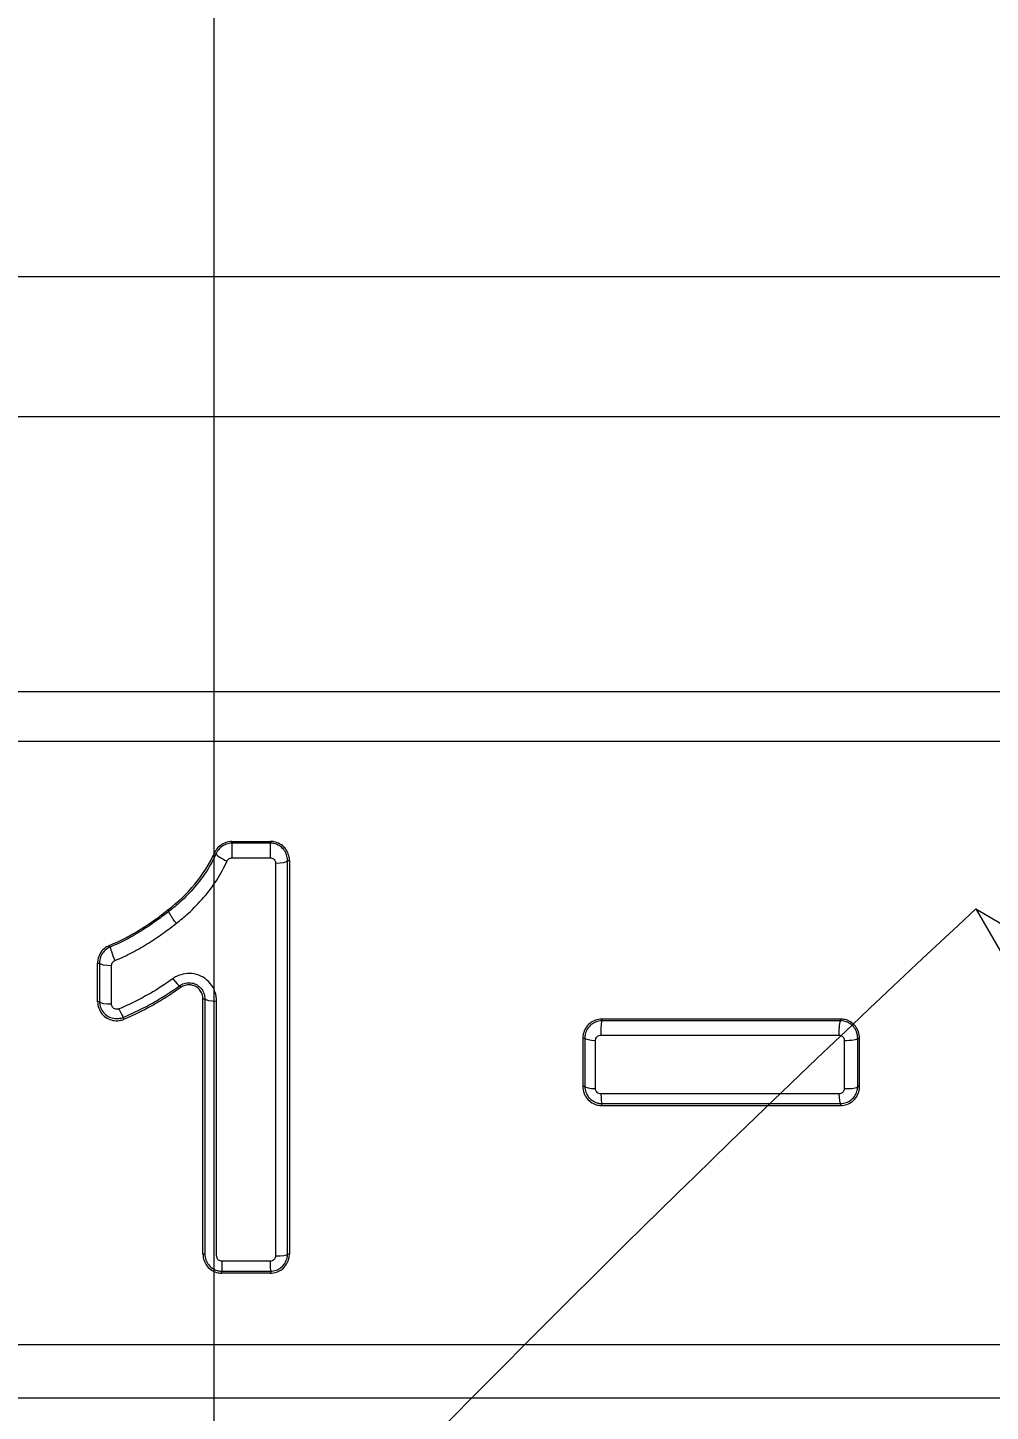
# Model space of a CAD drawing. Header units: millimetres. Extents: x 0 to 594, y 0 to 532.
# Drawn here: x 154.71 to 156.747, y 272.601 to 275.531 of the extents above; entities that cross this region are included whole.
import ezdxf
from ezdxf.lldxf.tags import DXFTag

# ---------------------------------------------------------------- set-up
doc = ezdxf.new("R2010")
doc.units = ezdxf.units.MM
for name, color, linetype, true_color in [('1', 7, 'Continuous', 0xffffff), ('10', 7, 'Continuous', 0xffffff), ('11', 7, 'Continuous', 0xffffff), ('2', 7, 'Continuous', 0xffffff)]:
    doc.layers.add(name, color=color, linetype=linetype, true_color=true_color)
doc.styles.add('iso-1', font='isocp.shx')
tags = doc.linetypes.add('DASHED', pattern=[25.72, 12.86, -12.86]).pattern_tags.tags
tags[6:7] = [DXFTag(74, 4), DXFTag(75, 0), DXFTag(340, '0'), DXFTag(46, 0.0), DXFTag(50, 0.0), DXFTag(44, 0.0), DXFTag(45, 0.0)]
tags[4:5] = [DXFTag(74, 4), DXFTag(75, 0), DXFTag(340, '0'), DXFTag(46, 0.0), DXFTag(50, 0.0), DXFTag(44, 0.0), DXFTag(45, 0.0)]
doc.dimstyles.get("Standard").update_dxf_attribs({"dimtxt": 0.18, "dimasz": 0.18, "dimexe": 0.18, "dimexo": 0.0625, "dimgap": 0.09, "dimtad": 0, "dimtih": 1, "dimtoh": 1, "dimdec": 4, "dimzin": 0, "dimdsep": 46, "dimtxsty": 'Standard', "dimcen": 0.09, "dimadec": 0, "dimazin": 0, "dimtfac": 1, "dimtdec": 4, "dimtofl": 0, "dimtmove": 0, "dimatfit": 3, "dimfxl": 1, "dimtolj": 1, "dimtzin": 0, "dimarcsym": 0})

# ---------------------------------------------------------------- blocks, each defined once
blk = doc.blocks.new('_U3')
at = {"layer": '1', "color": 250, "lineweight": 13}
for p, q in [((163.104778, 283.899195), (163.104778, 233.043255)), ((155.104778, 257.899195), (155.104778, 233.043255)), ((155.104778, 234.543255), (163.104778, 234.543255))]:
    blk.add_line(p, q, dxfattribs=at)
at = {"layer": '1', "color": 250, "lineweight": 18}
for points in [[(155.104778, 234.543255), (158.604776, 235.004039), (158.604779, 234.082471), (155.104778, 234.543255)], [(163.104778, 234.543255), (159.604779, 234.082471), (159.604776, 235.004039), (163.104778, 234.543255)]]:
    blk.add_solid(points, dxfattribs=at)
at = {"layer": '1', "color": 250, "linetype": 'Continuous', "lineweight": 18, "insert": (157.100567, 235.114308), "char_height": 3.5, "attachment_point": 7, "line_spacing_factor": 0.963855, "style": 'iso-1'}
blk.add_mtext('\\W0.6044;160', dxfattribs=at)
blk = doc.blocks.new('_U7')
at = {"layer": '1', "color": 250, "lineweight": 13}
for p, q in [((162.604778, 284.399195), (74.625292, 284.399195)), ((76.125292, 284.399195), (76.125292, 258.399195)), ((146.479778, 258.399195), (74.625292, 258.399195))]:
    blk.add_line(p, q, dxfattribs=at)
at = {"layer": '1', "color": 250, "lineweight": 18}
for points in [[(76.125292, 284.399195), (76.586075, 280.899197), (75.664508, 280.899193), (76.125292, 284.399195)], [(76.125292, 258.399195), (75.664508, 261.899193), (76.586075, 261.899197), (76.125292, 258.399195)]]:
    blk.add_solid(points, dxfattribs=at)
at = {"layer": '1', "color": 250, "linetype": 'Continuous', "lineweight": 18, "insert": (75.554239, 269.008142), "char_height": 3.5, "attachment_point": 7, "rotation": 90, "line_spacing_factor": 0.963855, "style": 'iso-1'}
blk.add_mtext('\\W0.6850;520', dxfattribs=at)
blk = doc.blocks.new('_U10')
at = {"layer": '1', "color": 250, "lineweight": 13}
for p, q in [((162.604778, 323.399195), (60.03289, 323.399195)), ((61.53289, 323.399195), (61.53289, 258.399195)), ((145.141402, 258.399195), (60.03289, 258.399195))]:
    blk.add_line(p, q, dxfattribs=at)
at = {"layer": '1', "color": 250, "lineweight": 18}
for points in [[(61.53289, 323.399195), (61.993674, 319.899197), (61.072106, 319.899193), (61.53289, 323.399195)], [(61.53289, 258.399195), (61.072106, 261.899193), (61.993674, 261.899197), (61.53289, 258.399195)]]:
    blk.add_solid(points, dxfattribs=at)
at = {"layer": '1', "color": 250, "linetype": 'Continuous', "lineweight": 18, "insert": (59.430587, 284.1488), "char_height": 3.5, "attachment_point": 7, "rotation": 90, "line_spacing_factor": 0.963855, "style": 'iso-1'}
blk.add_mtext('\\W0.7403;{\\H1.88x;(}1300{\\H1.88x;)}', dxfattribs=at)

msp = doc.modelspace()

# ---------------------------------------------------------------- linework, layer by layer
at = {"layer": '10', "color": 250, "linetype": 'Continuous', "lineweight": 18}
for centre, radius, start, end in [((163.10478, 284.3992), 72.5978, 295, 185), ((163.10478, 284.3992), 12.49077, 239.241269, 129.241269), ((179.58689, 249.05319), 33.5978, 132.898751, 144.101249)]:
    msp.add_arc(centre, radius, start, end, dxfattribs=at)
at = {"layer": '11', "color": 250, "linetype": 'DASHED', "lineweight": 18}
for p, q in [((155.10478, 258.3992), (155.10478, 284.3992)), ((156.7167, 273.66552), (173.0917, 245.30319))]:
    msp.add_line(p, q, dxfattribs=at)
at = {"layer": '2', "color": 250, "linetype": 'Continuous', "lineweight": 13}
for p, q in [((151.90755, 275.00472), (156.93349, 275.00472)), ((156.91148, 274.70762), (151.67561, 274.70762)), ((151.36199, 274.12609), (158.84757, 274.12609)), ((156.94405, 274.01967), (153.2655, 274.01967)), ((155.10556, 273.78434), (155.1092, 273.78276)), ((155.14242, 273.80447), (155.14242, 273.80821)), ((155.22378, 273.80821), (155.22378, 273.80447)), ((155.26008, 273.76786), (155.26418, 273.76781)), ((154.88465, 273.58461), (154.88321, 273.5881)), ((154.8581, 273.55072), (154.86217, 273.55076)), ((155.03136, 273.50263), (155.03391, 273.49907)), ((154.86217, 273.46898), (154.85811, 273.46893)), ((155.08098, 273.4751), (155.08507, 273.47515)), ((154.91412, 273.43173), (154.91243, 273.4358)), ((155.92527, 273.42831), (155.92525, 273.4321)), ((156.43024, 273.43213), (156.43027, 273.42832)), ((155.88488, 273.39172), (155.88911, 273.39177)), ((156.46674, 273.39177), (156.47065, 273.39172)), ((155.88912, 273.28932), (155.88489, 273.28928)), ((156.47063, 273.28928), (156.46674, 273.28932)), ((155.92525, 273.24892), (155.92527, 273.25331)), ((156.43027, 273.2533), (156.43024, 273.24889)), ((155.08508, 272.93419), (155.08103, 272.93415)), ((155.26409, 272.93415), (155.26006, 272.93418)), ((155.12134, 272.89385), (155.12134, 272.89813)), ((155.22378, 272.89813), (155.22378, 272.89385)), ((153.40059, 272.74266), (156.80897, 272.74266)), ((156.79171, 272.62908), (153.41785, 272.62908))]:
    msp.add_line(p, q, dxfattribs=at)
for centre, major_axis, ratio, start_param, end_param in [((155.1321, 273.77282), (0.02281, -0.01023), 0.222283, 3.1952974, 4.8085997), ((155.14243, 273.7795), (0, -0.025), 0.004111, 3.193953, 4.9566768), ((155.2238, 273.7795), (0, -0.025), 0.012995, 3.193957, 4.9566792), ((154.89416, 273.56153), (-0.00945, 0.02314), 0.063938, 0.0524673, 1.7844336), ((154.88713, 273.55106), (-0.025, 0), 0.218907, 0.0536626, 1.5938423), ((155.01681, 273.52291), (0.0147, -0.02022), 0.12149, 4.8935664, 6.2304343), ((154.88713, 273.46926), (-0.025, 0), 0.210663, 0.053563, 1.5938403), ((154.90282, 273.45884), (0.00969, -0.02305), 0.062812, 4.9152375, 6.2307217), ((156.43046, 273.40336), (0, -0.025), 0.143395, 3.1944998, 4.9177937), ((155.91408, 273.39204), (-0.025, 0), 0.203573, 0.0534809, 1.4849907), ((156.44178, 273.39204), (-0.025, 0), 0.204894, 1.4287534, 3.0880968), ((155.91408, 273.28958), (-0.025, 0), 0.193211, 0.0533664, 1.4850002), ((156.44177, 273.28958), (-0.025, 0), 0.194465, 1.4287686, 3.0882129), ((155.92539, 273.27828), (0, -0.025), 0.088517, 4.9052638, 6.2306189), ((156.43046, 273.27826), (0, -0.025), 0.142997, 4.9049418, 6.2302813), ((155.2351, 272.93439), (-0.025, 0), 0.156731, 1.557006, 3.088577), ((155.12134, 272.9231), (0, 0.025), 0.001775, 1.7270087, 3.0892327), ((155.2238, 272.9231), (0, 0.025), 0.012753, 1.7270348, 3.0892285)]:
    msp.add_ellipse(centre, major_axis=major_axis, ratio=ratio, start_param=start_param, end_param=end_param, dxfattribs=at)
at = {"layer": '2', "color": 250, "linetype": 'Continuous', "lineweight": 18}
for centre, major_axis, ratio, start_param, end_param in [((155.23512, 273.76819), (-0.025, 0), 0.240749, 1.5569961, 3.0876446), ((155.11003, 273.47544), (-0.025, 0), 0.211229, 0.0535698, 1.5702339), ((155.92539, 273.40335), (0, -0.025), 0.088763, 3.1941602, 4.9177949)]:
    msp.add_ellipse(centre, major_axis=major_axis, ratio=ratio, start_param=start_param, end_param=end_param, dxfattribs=at)
for points in [[(155.00683, 273.66316), (155.04887, 273.69571), (155.08412, 273.73653), (155.10556, 273.78434)], [(155.26006, 272.93418), (155.26007, 273.21429), (155.26007, 273.4926), (155.26008, 273.76786)], [(155.26418, 273.76781), (155.26414, 273.49244), (155.26411, 273.21428), (155.26409, 272.93415)], [(155.00683, 273.66316), (155.00761, 273.66217), (155.0084, 273.66117), (155.00919, 273.66017)]]:
    msp.add_open_spline(points, degree=3, dxfattribs=at)
at = {"layer": '2', "color": 250, "linetype": 'Continuous', "lineweight": 13}
for points, knots in [([(155.1092, 273.78276), (155.1092, 273.78276), (155.1092, 273.78275), (155.10343, 273.76993), (155.09662, 273.75748), (155.08125, 273.73362), (155.07263, 273.72214), (155.05392, 273.70033), (155.04378, 273.68995), (155.0254, 273.67321), (155.01743, 273.66654), (155.00919, 273.66017)], [0, 0, 0, 0, 0.0000102, 0.0000102, 0.2671966, 0.2671966, 0.5360217, 0.5360217, 0.806574, 0.806574, 1, 1, 1, 1]), ([(155.14242, 273.80447), (155.14242, 273.80447), (155.14241, 273.80447), (155.13839, 273.80447), (155.13431, 273.80376), (155.12697, 273.80117), (155.12358, 273.79935), (155.11732, 273.79462), (155.11443, 273.79158), (155.11103, 273.78647), (155.11003, 273.78465), (155.10921, 273.78277), (155.1092, 273.78277), (155.1092, 273.78276)], [0, 0, 0, 0, 0.0000384, 0.0000384, 0.2894914, 0.2894914, 0.5592275, 0.5592275, 0.8533592, 0.8533592, 0.9999593, 0.9999593, 1, 1, 1, 1]), ([(155.22378, 273.80447), (155.217, 273.80447), (155.21022, 273.80447), (155.19666, 273.80447), (155.18988, 273.80447), (155.16954, 273.80447), (155.15598, 273.80447), (155.14242, 273.80447)], [0, 0, 0, 0, 0.250005, 0.250005, 0.5000099, 0.5000099, 1, 1, 1, 1]), ([(155.26008, 273.76786), (155.26008, 273.76787), (155.26008, 273.76787), (155.26012, 273.77207), (155.25938, 273.77635), (155.25658, 273.78419), (155.25452, 273.7879), (155.24909, 273.7946), (155.24549, 273.79759), (155.23836, 273.80156), (155.23487, 273.80289), (155.22884, 273.80419), (155.22631, 273.80447), (155.2238, 273.80447), (155.22379, 273.80447), (155.22379, 273.80447)], [0, 0, 0, 0, 0.0000292, 0.0000292, 0.2219906, 0.2219906, 0.4391218, 0.4391218, 0.6772698, 0.6772698, 0.8687636, 0.8687636, 0.9999719, 0.9999719, 1, 1, 1, 1]), ([(155.02487, 273.63487), (155.0336, 273.64163), (155.04205, 273.64872), (155.06162, 273.66656), (155.07245, 273.67767), (155.09252, 273.7011), (155.10179, 273.71347), (155.1184, 273.73931), (155.12577, 273.75284), (155.13203, 273.76679)], [0, 0, 0, 0, 0.191213, 0.191213, 0.4606222, 0.4606222, 0.7302176, 0.7302176, 1, 1, 1, 1]), ([(155.13203, 273.76679), (155.13254, 273.76793), (155.13328, 273.76898), (155.13502, 273.77079), (155.13606, 273.77157), (155.13836, 273.77278), (155.13968, 273.77321), (155.14145, 273.77343), (155.14189, 273.77346), (155.14233, 273.77346)], [0, 0, 0, 0, 0.295018, 0.295018, 0.5888502, 0.5888502, 0.9002934, 0.9002934, 1, 1, 1, 1]), ([(155.22349, 273.77346), (155.22472, 273.77346), (155.22596, 273.77321), (155.22828, 273.7724), (155.22939, 273.77183), (155.23143, 273.7703), (155.23234, 273.76928), (155.23364, 273.76717), (155.2341, 273.76608), (155.23464, 273.76405), (155.23477, 273.76311), (155.23477, 273.76217)], [0, 0, 0, 0, 0.2070022, 0.2070022, 0.4125788, 0.4125788, 0.6394435, 0.6394435, 0.8384351, 0.8384351, 1, 1, 1, 1]), ([(154.89472, 273.55603), (154.90715, 273.56111), (154.91932, 273.56683), (154.94305, 273.57927), (154.95464, 273.586), (154.97727, 273.60024), (154.98833, 273.60775), (155.00786, 273.62181), (155.01643, 273.62827), (155.02487, 273.63487)], [0, 0, 0, 0, 0.2630317, 0.2630317, 0.525894, 0.525894, 0.788624, 0.788624, 1, 1, 1, 1]), ([(154.88465, 273.58461), (154.88464, 273.58461), (154.88464, 273.58461), (154.88088, 273.58306), (154.87734, 273.58083), (154.87148, 273.57556), (154.86903, 273.57253), (154.86504, 273.56567), (154.86355, 273.5617), (154.86236, 273.55539), (154.86215, 273.55307), (154.86217, 273.55078), (154.86217, 273.55077), (154.86217, 273.55076)], [0, 0, 0, 0, 0.0000384, 0.0000384, 0.2847948, 0.2847948, 0.5510124, 0.5510124, 0.8399755, 0.8399755, 0.9999603, 0.9999603, 1, 1, 1, 1]), ([(154.86217, 273.55076), (154.86217, 273.55076), (154.86217, 273.55075), (154.86217, 273.54395), (154.86217, 273.53713), (154.86217, 273.5235), (154.86217, 273.51668), (154.86217, 273.49624), (154.86217, 273.48261), (154.86217, 273.46899), (154.86217, 273.46898), (154.86217, 273.46898)], [0, 0, 0, 0, 0.0000192, 0.0000192, 0.2502186, 0.2502186, 0.5004538, 0.5004538, 0.9999797, 0.9999797, 1, 1, 1, 1]), ([(154.88771, 273.54559), (154.88771, 273.54685), (154.88795, 273.54813), (154.88882, 273.55051), (154.88945, 273.55164), (154.89109, 273.5537), (154.89213, 273.55463), (154.89376, 273.5556), (154.89423, 273.55583), (154.89472, 273.55603)], [0, 0, 0, 0, 0.2891153, 0.2891153, 0.5770196, 0.5770196, 0.8833374, 0.8833374, 1, 1, 1, 1]), ([(155.11002, 273.47015), (155.11002, 273.4768), (155.10881, 273.48354), (155.10429, 273.49607), (155.10091, 273.50204), (155.09238, 273.5125), (155.08708, 273.51712), (155.07555, 273.52394), (155.06921, 273.52631), (155.05652, 273.52874), (155.05001, 273.52892), (155.03726, 273.52724), (155.03084, 273.52528), (155.02224, 273.52097), (155.01956, 273.51934), (155.01704, 273.51751)], [0, 0, 0, 0, 0.1580289, 0.1580289, 0.3158628, 0.3158628, 0.4761664, 0.4761664, 0.6293073, 0.6293073, 0.7764046, 0.7764046, 0.9280473, 0.9280473, 1, 1, 1, 1]), ([(155.01704, 273.51751), (155.00211, 273.50665), (154.98659, 273.49653), (154.9598, 273.48088), (154.94877, 273.47491), (154.92634, 273.46371), (154.91493, 273.45847), (154.90336, 273.4536)], [0, 0, 0, 0, 0.4252765, 0.4252765, 0.7126409, 0.7126409, 1, 1, 1, 1]), ([(154.91243, 273.4358), (154.91243, 273.4358), (154.91244, 273.4358), (154.92452, 273.44088), (154.93645, 273.44636), (154.9599, 273.45806), (154.97143, 273.4643), (154.99947, 273.48067), (155.01572, 273.49126), (155.03135, 273.50262), (155.03136, 273.50262), (155.03136, 273.50263)], [0, 0, 0, 0, 0.0000117, 0.0000117, 0.2871488, 0.2871488, 0.5744156, 0.5744156, 0.9999876, 0.9999876, 1, 1, 1, 1]), ([(154.86217, 273.46898), (154.86217, 273.46897), (154.86217, 273.46897), (154.8622, 273.4648), (154.863, 273.46057), (154.86585, 273.45294), (154.86787, 273.4494), (154.87322, 273.44282), (154.87678, 273.43981), (154.88409, 273.43575), (154.88781, 273.43442), (154.89535, 273.43298), (154.89926, 273.43285), (154.90626, 273.43372), (154.90944, 273.43455), (154.91242, 273.43579), (154.91242, 273.43579), (154.91243, 273.4358)], [0, 0, 0, 0, 0.0000227, 0.0000227, 0.1777133, 0.1777133, 0.3464594, 0.3464594, 0.5386257, 0.5386257, 0.7017631, 0.7017631, 0.8636656, 0.8636656, 0.9999759, 0.9999759, 1, 1, 1, 1]), ([(154.90336, 273.4536), (154.90223, 273.45313), (154.901, 273.45286), (154.89857, 273.45272), (154.89733, 273.45284), (154.89486, 273.45345), (154.8936, 273.454), (154.89154, 273.45544), (154.89068, 273.45631), (154.88924, 273.45826), (154.88867, 273.45938), (154.88791, 273.46165), (154.88771, 273.46283), (154.88771, 273.464)], [0, 0, 0, 0, 0.1647158, 0.1647158, 0.3283975, 0.3283975, 0.5084596, 0.5084596, 0.6712547, 0.6712547, 0.8396897, 0.8396897, 1, 1, 1, 1]), ([(155.92527, 273.42831), (155.92527, 273.42831), (155.92526, 273.42831), (155.92116, 273.4283), (155.917, 273.42755), (155.90943, 273.42483), (155.90591, 273.42287), (155.89939, 273.41772), (155.89644, 273.41431), (155.89231, 273.40731), (155.89088, 273.40374), (155.88941, 273.39736), (155.88909, 273.39456), (155.88911, 273.39178), (155.88911, 273.39177), (155.88911, 273.39177)], [0, 0, 0, 0, 0.0000291, 0.0000291, 0.2168203, 0.2168203, 0.4241884, 0.4241884, 0.6556312, 0.6556312, 0.8539161, 0.8539161, 0.9999719, 0.9999719, 1, 1, 1, 1]), ([(156.46674, 273.39177), (156.46674, 273.39177), (156.46674, 273.39178), (156.46678, 273.39656), (156.46579, 273.40144), (156.4624, 273.40964), (156.4602, 273.4132), (156.45464, 273.41944), (156.45114, 273.42212), (156.44422, 273.42574), (156.44082, 273.42694), (156.43503, 273.4281), (156.43265, 273.42834), (156.43028, 273.42832), (156.43027, 273.42832), (156.43027, 273.42832)], [0, 0, 0, 0, 0.0000293, 0.0000293, 0.2531765, 0.2531765, 0.466984, 0.466984, 0.691845, 0.691845, 0.8763319, 0.8763319, 0.9999719, 0.9999719, 1, 1, 1, 1]), ([(155.88911, 273.39177), (155.88911, 273.39176), (155.88911, 273.39176), (155.88911, 273.38323), (155.88911, 273.37469), (155.88912, 273.35762), (155.88912, 273.34907), (155.88912, 273.32347), (155.88912, 273.3064), (155.88912, 273.28933), (155.88912, 273.28933), (155.88912, 273.28932)], [0, 0, 0, 0, 0.0000157, 0.0000157, 0.2502035, 0.2502035, 0.5004201, 0.5004201, 0.9999847, 0.9999847, 1, 1, 1, 1]), ([(155.91194, 273.38697), (155.91194, 273.38781), (155.91204, 273.38866), (155.91252, 273.39066), (155.91299, 273.39182), (155.91429, 273.39398), (155.91518, 273.395), (155.91719, 273.39657), (155.91832, 273.39718), (155.92068, 273.39801), (155.92195, 273.39825), (155.92322, 273.39825)], [0, 0, 0, 0, 0.1432662, 0.1432662, 0.351699, 0.351699, 0.5763111, 0.5763111, 0.7876884, 0.7876884, 1, 1, 1, 1]), ([(155.91194, 273.28477), (155.91194, 273.3018), (155.91194, 273.31883), (155.91194, 273.34438), (155.91194, 273.3529), (155.91194, 273.36994), (155.91194, 273.37846), (155.91194, 273.38697)], [0, 0, 0, 0, 0.4995802, 0.4995802, 0.7497901, 0.7497901, 1, 1, 1, 1]), ([(156.42695, 273.39826), (156.42763, 273.39826), (156.42833, 273.39818), (156.43013, 273.39781), (156.43124, 273.39741), (156.4334, 273.39629), (156.43446, 273.39551), (156.43615, 273.39361), (156.43683, 273.39249), (156.4379, 273.38995), (156.43824, 273.38844), (156.43824, 273.38697)], [0, 0, 0, 0, 0.1165579, 0.1165579, 0.3120767, 0.3120767, 0.5280233, 0.5280233, 0.744315, 0.744315, 1, 1, 1, 1]), ([(156.43824, 273.38697), (156.43824, 273.36997), (156.43824, 273.35297), (156.43824, 273.32743), (156.43824, 273.3189), (156.43823, 273.30184), (156.43823, 273.2933), (156.43823, 273.28477)], [0, 0, 0, 0, 0.499424, 0.499424, 0.749712, 0.749712, 1, 1, 1, 1]), ([(156.46674, 273.28932), (156.46674, 273.28932), (156.46674, 273.28933), (156.46674, 273.29788), (156.46674, 273.30643), (156.46674, 273.32353), (156.46674, 273.33208), (156.46674, 273.35768), (156.46674, 273.37473), (156.46674, 273.39175), (156.46674, 273.39176), (156.46674, 273.39176)], [0, 0, 0, 0, 0.0000159, 0.0000159, 0.2502818, 0.2502818, 0.5005764, 0.5005764, 0.9999847, 0.9999847, 1, 1, 1, 1]), ([(155.88912, 273.28932), (155.88912, 273.28932), (155.88912, 273.28931), (155.88915, 273.28521), (155.88993, 273.28104), (155.8927, 273.27345), (155.89469, 273.26988), (155.89995, 273.26334), (155.90345, 273.26039), (155.91031, 273.25646), (155.91361, 273.25515), (155.91969, 273.25367), (155.92249, 273.25332), (155.92526, 273.25331), (155.92527, 273.25331), (155.92527, 273.25331)], [0, 0, 0, 0, 0.0000293, 0.0000293, 0.2196083, 0.2196083, 0.4314902, 0.4314902, 0.6679072, 0.6679072, 0.8528444, 0.8528444, 0.9999716, 0.9999716, 1, 1, 1, 1]), ([(155.92322, 273.27349), (155.92239, 273.27349), (155.92155, 273.2736), (155.91961, 273.27407), (155.91851, 273.27451), (155.91636, 273.27574), (155.9153, 273.27662), (155.91368, 273.27865), (155.91305, 273.27981), (155.91219, 273.28221), (155.91194, 273.2835), (155.91194, 273.28477)], [0, 0, 0, 0, 0.140624, 0.140624, 0.3364467, 0.3364467, 0.5622903, 0.5622903, 0.7807688, 0.7807688, 1, 1, 1, 1]), ([(156.43823, 273.28477), (156.43823, 273.28397), (156.43814, 273.28317), (156.43769, 273.28119), (156.43722, 273.28001), (156.43592, 273.27781), (156.43503, 273.27677), (156.43301, 273.27518), (156.43188, 273.27456), (156.42951, 273.27372), (156.42822, 273.27348), (156.42695, 273.27348)], [0, 0, 0, 0, 0.133865, 0.133865, 0.3453847, 0.3453847, 0.572416, 0.572416, 0.7857673, 0.7857673, 1, 1, 1, 1]), ([(156.43027, 273.2533), (156.43028, 273.2533), (156.43028, 273.2533), (156.43435, 273.25328), (156.43849, 273.25398), (156.44606, 273.25661), (156.44961, 273.25853), (156.45619, 273.26362), (156.45919, 273.26702), (156.46344, 273.27406), (156.46492, 273.2777), (156.46639, 273.28401), (156.46672, 273.28667), (156.46674, 273.28931), (156.46674, 273.28931), (156.46674, 273.28932)], [0, 0, 0, 0, 0.0000297, 0.0000297, 0.2161125, 0.2161125, 0.4245371, 0.4245371, 0.6576656, 0.6576656, 0.8608901, 0.8608901, 0.9999718, 0.9999718, 1, 1, 1, 1]), ([(156.42695, 273.27348), (156.34333, 273.27348), (156.25953, 273.27348), (156.1336, 273.27349), (156.09157, 273.27349), (156.00743, 273.27349), (155.96534, 273.27349), (155.92322, 273.27349)], [0, 0, 0, 0, 0.4997783, 0.4997783, 0.7498891, 0.7498891, 1, 1, 1, 1]), ([(155.08508, 272.93418), (155.08508, 272.93418), (155.08508, 272.93417), (155.08511, 272.93004), (155.08589, 272.92585), (155.08869, 272.91821), (155.0907, 272.91462), (155.096, 272.90807), (155.09951, 272.90513), (155.1065, 272.90116), (155.10993, 272.89983), (155.11603, 272.89844), (155.11869, 272.89813), (155.12133, 272.89813), (155.12133, 272.89813), (155.12134, 272.89813)], [0, 0, 0, 0, 0.0000284, 0.0000284, 0.2204418, 0.2204418, 0.433183, 0.433183, 0.6693507, 0.6693507, 0.8604369, 0.8604369, 0.9999699, 0.9999699, 1, 1, 1, 1]), ([(155.22378, 272.89813), (155.22379, 272.89813), (155.2238, 272.89813), (155.22784, 272.89813), (155.23195, 272.89885), (155.23944, 272.90148), (155.24294, 272.90338), (155.24948, 272.90841), (155.25247, 272.91179), (155.25661, 272.91862), (155.25805, 272.92205), (155.25966, 272.92837), (155.26004, 272.93128), (155.26006, 272.93417), (155.26006, 272.93418), (155.26006, 272.93418)], [0, 0, 0, 0, 0.0000298, 0.0000298, 0.2153529, 0.2153529, 0.4216358, 0.4216358, 0.65435, 0.65435, 0.8469193, 0.8469193, 0.9999717, 0.9999717, 1, 1, 1, 1]), ([(155.1213, 272.91921), (155.12004, 272.91921), (155.11877, 272.91946), (155.11642, 272.9203), (155.11529, 272.9209), (155.11325, 272.92247), (155.11236, 272.92351), (155.11108, 272.92566), (155.11063, 272.92677), (155.11014, 272.92875), (155.11003, 272.92962), (155.11003, 272.93047)], [0, 0, 0, 0, 0.2128231, 0.2128231, 0.4244004, 0.4244004, 0.6522156, 0.6522156, 0.8532416, 0.8532416, 1, 1, 1, 1]), ([(155.23475, 272.93047), (155.23475, 272.92919), (155.2345, 272.9279), (155.23362, 272.92549), (155.23299, 272.92433), (155.23135, 272.92229), (155.23029, 272.92141), (155.22808, 272.92015), (155.22694, 272.91971), (155.22502, 272.9193), (155.22425, 272.91921), (155.22349, 272.91921)], [0, 0, 0, 0, 0.2201371, 0.2201371, 0.439344, 0.439344, 0.6681799, 0.6681799, 0.8716226, 0.8716226, 1, 1, 1, 1]), ([(155.12134, 272.89813), (155.12988, 272.89813), (155.13841, 272.89813), (155.15549, 272.89813), (155.16403, 272.89813), (155.18964, 272.89813), (155.20671, 272.89813), (155.22379, 272.89813)], [0, 0, 0, 0, 0.2500055, 0.2500055, 0.5000109, 0.5000109, 1, 1, 1, 1])]:
    msp.add_open_spline(points, degree=3, knots=knots, dxfattribs=at)
at = {"layer": '2', "color": 250, "linetype": 'Continuous', "lineweight": 18}
for points, knots in [([(155.14242, 273.80821), (155.13802, 273.80821), (155.13355, 273.80745), (155.12526, 273.80459), (155.12132, 273.80246), (155.1143, 273.79708), (155.11115, 273.79373), (155.10749, 273.78821), (155.10644, 273.78631), (155.10556, 273.78434)], [0, 0, 0, 0, 0.2835647, 0.2835647, 0.5664987, 0.5664987, 0.8592075, 0.8592075, 1, 1, 1, 1]), ([(155.14242, 273.80821), (155.1492, 273.80821), (155.15598, 273.80821), (155.16954, 273.80821), (155.17632, 273.80821), (155.19666, 273.80821), (155.21022, 273.80821), (155.22378, 273.80821)], [0, 0, 0, 0, 0.2500105, 0.2500105, 0.5000209, 0.5000209, 1, 1, 1, 1]), ([(155.26418, 273.76781), (155.26418, 273.77244), (155.26333, 273.77714), (155.26016, 273.7859), (155.2578, 273.79008), (155.25183, 273.79727), (155.24812, 273.80037), (155.24021, 273.80492), (155.23595, 273.80654), (155.22903, 273.80794), (155.2264, 273.80821), (155.22378, 273.80821)], [0, 0, 0, 0, 0.2238909, 0.2238909, 0.4477275, 0.4477275, 0.669912, 0.669912, 0.8784646, 0.8784646, 1, 1, 1, 1]), ([(154.88321, 273.5881), (154.89491, 273.59288), (154.90637, 273.59827), (154.92871, 273.61001), (154.93961, 273.61635), (154.96986, 273.63539), (154.98865, 273.64895), (155.00683, 273.66316)], [0, 0, 0, 0, 0.2605005, 0.2605005, 0.5208158, 0.5208158, 1, 1, 1, 1]), ([(155.00919, 273.66017), (155.00097, 273.65374), (154.99263, 273.64745), (154.97372, 273.63385), (154.96308, 273.62662), (154.94139, 273.61299), (154.93034, 273.60657), (154.90784, 273.59479), (154.89637, 273.58939), (154.88465, 273.58461), (154.88464, 273.58461), (154.88464, 273.58461)], [0, 0, 0, 0, 0.2149376, 0.2149376, 0.4792617, 0.4792617, 0.7409735, 0.7409735, 0.9999796, 0.9999796, 1, 1, 1, 1]), ([(155.02487, 273.63487), (155.02419, 273.6357), (155.02351, 273.63655), (155.02169, 273.63886), (155.02055, 273.64035), (155.01781, 273.64404), (155.01625, 273.64626), (155.01353, 273.65035), (155.01234, 273.65228), (155.0105, 273.65556), (155.00983, 273.65697), (155.00907, 273.65908), (155.00898, 273.65982), (155.00919, 273.66017)], [0, 0, 0, 0, 0.0772967, 0.0772967, 0.2076359, 0.2076359, 0.4057274, 0.4057274, 0.6038184, 0.6038184, 0.8019092, 0.8019092, 1, 1, 1, 1]), ([(154.88321, 273.5881), (154.87907, 273.58641), (154.87519, 273.58398), (154.86854, 273.5781), (154.86569, 273.57458), (154.86123, 273.56681), (154.85961, 273.56243), (154.85833, 273.55559), (154.8581, 273.55315), (154.8581, 273.55072)], [0, 0, 0, 0, 0.2791483, 0.2791483, 0.5576435, 0.5576435, 0.8463145, 0.8463145, 1, 1, 1, 1]), ([(154.85811, 273.46893), (154.85811, 273.47576), (154.85811, 273.48259), (154.85811, 273.49625), (154.85811, 273.50307), (154.85811, 273.52351), (154.8581, 273.53712), (154.8581, 273.55072)], [0, 0, 0, 0, 0.2503245, 0.2503245, 0.5006489, 0.5006489, 1, 1, 1, 1]), ([(155.03391, 273.49907), (155.02419, 273.49201), (155.01424, 273.48524), (154.99393, 273.47232), (154.98357, 273.46617), (154.95396, 273.44976), (154.93426, 273.4402), (154.91412, 273.43173)], [0, 0, 0, 0, 0.2624095, 0.2624095, 0.52481, 0.52481, 1, 1, 1, 1]), ([(155.03135, 273.50262), (155.03136, 273.50262), (155.03137, 273.50263), (155.03278, 273.50367), (155.03431, 273.50461), (155.03927, 273.50711), (155.04302, 273.50826), (155.0505, 273.50925), (155.05434, 273.50915), (155.06171, 273.50773), (155.06535, 273.50636), (155.07196, 273.5024), (155.075, 273.49971), (155.07992, 273.49359), (155.08187, 273.49007), (155.08444, 273.48279), (155.0851, 273.47894), (155.08507, 273.47516), (155.08507, 273.47515), (155.08507, 273.47514)], [0, 0, 0, 0, 0.0000389, 0.0000389, 0.0702553, 0.0702553, 0.2209229, 0.2209229, 0.3679066, 0.3679066, 0.5176349, 0.5176349, 0.6779254, 0.6779254, 0.8400718, 0.8400718, 0.9999611, 0.9999611, 1, 1, 1, 1]), ([(155.08098, 273.4751), (155.08098, 273.47836), (155.08039, 273.48166), (155.07822, 273.48781), (155.07662, 273.49075), (155.07247, 273.49609), (155.0698, 273.49853), (155.06398, 273.50212), (155.06077, 273.50337), (155.05441, 273.50467), (155.05117, 273.50481), (155.04471, 273.5041), (155.0414, 273.50317), (155.03682, 273.50098), (155.03531, 273.50009), (155.03391, 273.49907)], [0, 0, 0, 0, 0.152913, 0.152913, 0.3054558, 0.3054558, 0.4683325, 0.4683325, 0.6221936, 0.6221936, 0.7669249, 0.7669249, 0.9206517, 0.9206517, 1, 1, 1, 1]), ([(154.85811, 273.46893), (154.85811, 273.46432), (154.85895, 273.45966), (154.86208, 273.45098), (154.86443, 273.44685), (154.87033, 273.43965), (154.874, 273.43649), (154.88193, 273.43187), (154.88626, 273.43026), (154.89506, 273.42854), (154.89966, 273.4284), (154.90753, 273.42947), (154.91093, 273.43039), (154.91412, 273.43173)], [0, 0, 0, 0, 0.1772017, 0.1772017, 0.3542363, 0.3542363, 0.5329928, 0.5329928, 0.7023795, 0.7023795, 0.8704895, 0.8704895, 1, 1, 1, 1]), ([(155.08103, 272.93415), (155.08103, 272.97971), (155.08102, 273.02523), (155.08102, 273.11615), (155.08101, 273.16156), (155.081, 273.29654), (155.08099, 273.38596), (155.08098, 273.4751)], [0, 0, 0, 0, 0.2514609, 0.2514609, 0.5029218, 0.5029218, 1, 1, 1, 1]), ([(155.08507, 273.47516), (155.08507, 273.47515), (155.08507, 273.47514), (155.08507, 273.43006), (155.08507, 273.38491), (155.08507, 273.29448), (155.08507, 273.2492), (155.08508, 273.11419), (155.08508, 273.02428), (155.08508, 272.93419), (155.08508, 272.93418), (155.08508, 272.93417)], [0, 0, 0, 0, 0.0000055, 0.0000055, 0.251388, 0.251388, 0.5027763, 0.5027763, 0.9999945, 0.9999945, 1, 1, 1, 1]), ([(155.92525, 273.4321), (155.92072, 273.4321), (155.91615, 273.4313), (155.90768, 273.42832), (155.90366, 273.4261), (155.89657, 273.42051), (155.89345, 273.41699), (155.88866, 273.40929), (155.8869, 273.40501), (155.88523, 273.3977), (155.88488, 273.39471), (155.88488, 273.39172)], [0, 0, 0, 0, 0.2124718, 0.2124718, 0.4244698, 0.4244698, 0.6426959, 0.6426959, 0.8586913, 0.8586913, 1, 1, 1, 1]), ([(156.43024, 273.43213), (156.38827, 273.43213), (156.34627, 273.43213), (156.26218, 273.43212), (156.2201, 273.43212), (156.09387, 273.43211), (156.00961, 273.4321), (155.92525, 273.4321)], [0, 0, 0, 0, 0.2501477, 0.2501477, 0.5002954, 0.5002954, 1, 1, 1, 1]), ([(156.47065, 273.39172), (156.47065, 273.39622), (156.46984, 273.4008), (156.46682, 273.40937), (156.46456, 273.41348), (156.45888, 273.4206), (156.45534, 273.42369), (156.44782, 273.4283), (156.44377, 273.42998), (156.43656, 273.43174), (156.43338, 273.43213), (156.43024, 273.43213)], [0, 0, 0, 0, 0.2170037, 0.2170037, 0.4339668, 0.4339668, 0.6491219, 0.6491219, 0.8509132, 0.8509132, 1, 1, 1, 1]), ([(156.43028, 273.42832), (156.43027, 273.42832), (156.43026, 273.42832), (156.38831, 273.42832), (156.34631, 273.42832), (156.26224, 273.42832), (156.22016, 273.42832), (156.09392, 273.42832), (156.00964, 273.42832), (155.92528, 273.42831), (155.92527, 273.42831), (155.92526, 273.42831)], [0, 0, 0, 0, 0.0000059, 0.0000059, 0.2501157, 0.2501157, 0.5002314, 0.5002314, 0.9999941, 0.9999941, 1, 1, 1, 1]), ([(155.88488, 273.39172), (155.88488, 273.38318), (155.88488, 273.37464), (155.88489, 273.35756), (155.88489, 273.34901), (155.88489, 273.32341), (155.88489, 273.30635), (155.88489, 273.28928)], [0, 0, 0, 0, 0.2502978, 0.2502978, 0.5005956, 0.5005956, 1, 1, 1, 1]), ([(156.47063, 273.28928), (156.47064, 273.29784), (156.47064, 273.30639), (156.47064, 273.3235), (156.47064, 273.33205), (156.47064, 273.35765), (156.47064, 273.37469), (156.47065, 273.39172)], [0, 0, 0, 0, 0.2503695, 0.2503695, 0.5007391, 0.5007391, 1, 1, 1, 1]), ([(155.88489, 273.28928), (155.88489, 273.28474), (155.88572, 273.28013), (155.88878, 273.27152), (155.89106, 273.26739), (155.89683, 273.26026), (155.90041, 273.25717), (155.90807, 273.25257), (155.9122, 273.2509), (155.91932, 273.24927), (155.9223, 273.24892), (155.92525, 273.24892)], [0, 0, 0, 0, 0.2189036, 0.2189036, 0.4377283, 0.4377283, 0.6554535, 0.6554535, 0.8606516, 0.8606516, 1, 1, 1, 1]), ([(156.43024, 273.24889), (156.43483, 273.24889), (156.43945, 273.24971), (156.44801, 273.25275), (156.45207, 273.25501), (156.4592, 273.26073), (156.46232, 273.26432), (156.46709, 273.2722), (156.46882, 273.27657), (156.47034, 273.28375), (156.47063, 273.28652), (156.47063, 273.28928)], [0, 0, 0, 0, 0.2154951, 0.2154951, 0.4305061, 0.4305061, 0.6518073, 0.6518073, 0.8704105, 0.8704105, 1, 1, 1, 1]), ([(155.92525, 273.24892), (155.96748, 273.24892), (156.00969, 273.24892), (156.09404, 273.24891), (156.13618, 273.24891), (156.26242, 273.2489), (156.34641, 273.24889), (156.43024, 273.24889)], [0, 0, 0, 0, 0.2501481, 0.2501481, 0.5002961, 0.5002961, 1, 1, 1, 1]), ([(155.92526, 273.25331), (155.92527, 273.25331), (155.92528, 273.25331), (155.9675, 273.25331), (156.0097, 273.25331), (156.09404, 273.2533), (156.13619, 273.2533), (156.26243, 273.2533), (156.34643, 273.2533), (156.43026, 273.2533), (156.43027, 273.2533), (156.43028, 273.2533)], [0, 0, 0, 0, 0.0000059, 0.0000059, 0.250111, 0.250111, 0.5002219, 0.5002219, 0.9999941, 0.9999941, 1, 1, 1, 1]), ([(155.08103, 272.93415), (155.08103, 272.92958), (155.08186, 272.92495), (155.08494, 272.91633), (155.08724, 272.91222), (155.09303, 272.90508), (155.09665, 272.90199), (155.10442, 272.89736), (155.10865, 272.89569), (155.11572, 272.89416), (155.11853, 272.89385), (155.12134, 272.89385)], [0, 0, 0, 0, 0.2192573, 0.2192573, 0.4383163, 0.4383163, 0.6584094, 0.6584094, 0.8682912, 0.8682912, 1, 1, 1, 1]), ([(155.22378, 272.89385), (155.22827, 272.89385), (155.23282, 272.89465), (155.24128, 272.89761), (155.24531, 272.89981), (155.25238, 272.90539), (155.25549, 272.90887), (155.26022, 272.91646), (155.26197, 272.92064), (155.26371, 272.92794), (155.26409, 272.93106), (155.26409, 272.93415)], [0, 0, 0, 0, 0.2127357, 0.2127357, 0.4251098, 0.4251098, 0.6415166, 0.6415166, 0.8527471, 0.8527471, 1, 1, 1, 1]), ([(155.22378, 272.89385), (155.21525, 272.89385), (155.20671, 272.89385), (155.18963, 272.89385), (155.1811, 272.89385), (155.15549, 272.89385), (155.13841, 272.89385), (155.12134, 272.89385)], [0, 0, 0, 0, 0.2500116, 0.2500116, 0.5000232, 0.5000232, 1, 1, 1, 1])]:
    msp.add_open_spline(points, degree=3, knots=knots, dxfattribs=at)
at = {"layer": '2', "color": 250, "linetype": 'Continuous', "lineweight": 13}
for points in [[(155.14233, 273.77346), (155.16938, 273.77346), (155.19644, 273.77346), (155.22349, 273.77346)], [(155.23477, 273.76217), (155.23476, 273.48735), (155.23476, 273.21012), (155.23475, 272.93047)], [(154.88771, 273.464), (154.88771, 273.49122), (154.88771, 273.51842), (154.88771, 273.54559)], [(155.11003, 272.93047), (155.11003, 273.1113), (155.11002, 273.2912), (155.11002, 273.47015)], [(155.92322, 273.39825), (156.09167, 273.39825), (156.25958, 273.39826), (156.42695, 273.39826)], [(155.22349, 272.91921), (155.18943, 272.91921), (155.15536, 272.91921), (155.1213, 272.91921)]]:
    msp.add_open_spline(points, degree=3, dxfattribs=at)

# ---------------------------------------------------------------- dimensions: what is measured, and where the dimension line sits
at = {"layer": '1', "color": 250, "linetype": 'Continuous', "lineweight": 18}
dim = msp.add_linear_dim(base=(61.53289, 258.3992), p1=(163.10478, 323.3992), p2=(146.97978, 258.3992), angle=90, text='\\C250;{\\H1.88x;(}1300{\\H1.88x;)}', dimstyle='Standard', override={"dimtxt": 3.5, "dimasz": 3.5, "dimexe": 1.5, "dimexo": 0.5, "dimgap": 1.75, "dimtad": 1, "dimtih": 0, "dimtoh": 0, "dimdec": 1, "dimlfac": 1, "dimzin": 8, "dimdsep": 46, "dimlunit": 2, "dimpost": '', "dimtxsty": 'iso-1', "dimsah": 1, "dimse1": 0, "dimse2": 0, "dimsd1": 0, "dimsd2": 0, "dimclrd": 250, "dimclre": 250, "dimclrt": 250, "dimtm": -0.1, "dimtfac": 0.7, "dimtdec": 2, "dimtofl": 1, "dimtmove": 0, "dimatfit": 2, "dimtzin": 8, "dimlwd": 13, "dimlwe": 13}, dxfattribs=at)
dim.commit()
dim.dimension.update_dxf_attribs({"geometry": '_U10', "text_midpoint": (61.53289, 290.8992), "dimtype": 160})
dim = msp.add_linear_dim(base=(76.12529, 258.3992), p1=(163.10478, 284.3992), p2=(146.97978, 258.3992), angle=90, dimstyle='Standard', override={"dimtxt": 3.5, "dimasz": 3.5, "dimexe": 1.5, "dimexo": 0.5, "dimgap": 1.75, "dimtad": 1, "dimtih": 0, "dimtoh": 0, "dimdec": 1, "dimlfac": 20, "dimzin": 8, "dimdsep": 46, "dimlunit": 2, "dimtxsty": 'iso-1', "dimsah": 1, "dimse1": 0, "dimse2": 0, "dimsd1": 0, "dimsd2": 0, "dimclrd": 250, "dimclre": 250, "dimclrt": 250, "dimtol": 0, "dimtm": -0.1, "dimtfac": 0.7, "dimtdec": 2, "dimtofl": 1, "dimtmove": 0, "dimatfit": 2, "dimtzin": 8, "dimlwd": 13, "dimlwe": 13}, dxfattribs=at)
dim.commit()
dim.dimension.update_dxf_attribs({"geometry": '_U7', "text_midpoint": (76.12529, 271.3992), "dimtype": 160})
dim = msp.add_linear_dim(base=(163.10478, 234.54325), p1=(155.10478, 258.3992), p2=(163.10478, 284.3992), dimstyle='Standard', override={"dimtxt": 3.5, "dimasz": 3.5, "dimexe": 1.5, "dimexo": 0.5, "dimgap": 1.75, "dimtad": 1, "dimtih": 1, "dimtoh": 0, "dimdec": 0, "dimlfac": 20, "dimzin": 8, "dimdsep": 46, "dimlunit": 2, "dimtxsty": 'iso-1', "dimsah": 1, "dimse1": 0, "dimse2": 0, "dimsd1": 0, "dimsd2": 0, "dimclrd": 250, "dimclre": 250, "dimclrt": 250, "dimtol": 0, "dimtm": -0.1, "dimtfac": 0.7, "dimtdec": 2, "dimtofl": 1, "dimtmove": 0, "dimatfit": 2, "dimtzin": 8, "dimlwd": 13, "dimlwe": 13}, dxfattribs=at)
dim.commit()
dim.dimension.update_dxf_attribs({"geometry": '_U3', "text_midpoint": (159.10478, 234.54325), "dimtype": 160})

doc.saveas('drawing.dxf')
